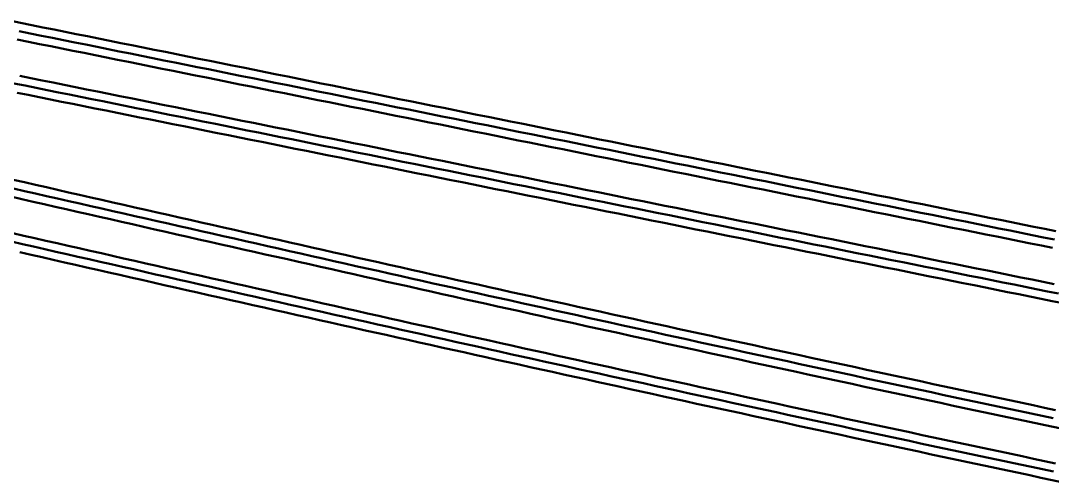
# Model space of a CAD drawing. Header units: millimetres. Extents: x 2688706 to 2690835, y 1254387 to 1255241.
# Drawn here: x 2689451.3 to 2689542.2, y 1254856.3 to 1254897 of the extents above; entities that cross this region are included whole.
import ezdxf

# ---------------------------------------------------------------- set-up
doc = ezdxf.new("R2010")
doc.units = ezdxf.units.MM
doc.layers.add('BS-TR-B-Gleisstrang-LinieGeometrie', color=7, linetype='Continuous')
doc.layers.add('BS-TR-N-Gleisstrang-LinieGeometrie', color=7, linetype='Continuous')

msp = doc.modelspace()

# ---------------------------------------------------------------- linework, layer by layer
at = {"layer": 'BS-TR-B-Gleisstrang-LinieGeometrie', "lineweight": 50}
for points in [[(2689451.189, 1254896.108, 454.8), (2689452.17, 1254895.91, 454.8), (2689453.151, 1254895.713, 454.8), (2689454.131, 1254895.515, 454.8), (2689455.112, 1254895.318, 454.8), (2689456.093, 1254895.121, 454.8), (2689457.074, 1254894.923, 454.8), (2689458.055, 1254894.726, 454.8), (2689459.035, 1254894.528, 454.8), (2689460.016, 1254894.331, 454.8), (2689460.997, 1254894.133, 454.8), (2689461.978, 1254893.936, 454.8), (2689462.959, 1254893.738, 454.8), (2689463.94, 1254893.541, 454.8), (2689464.92, 1254893.343, 454.8), (2689465.901, 1254893.146, 454.8), (2689466.882, 1254892.948, 454.8), (2689467.863, 1254892.751, 454.8), (2689468.844, 1254892.553, 454.8), (2689469.824, 1254892.356, 454.8), (2689470.805, 1254892.158, 454.8), (2689471.786, 1254891.961, 454.8), (2689472.767, 1254891.763, 454.8), (2689473.748, 1254891.566, 454.8), (2689474.728, 1254891.368, 454.8), (2689475.709, 1254891.171, 454.8), (2689476.69, 1254890.973, 454.8), (2689477.671, 1254890.776, 454.8), (2689478.652, 1254890.578, 454.8), (2689479.632, 1254890.381, 454.8), (2689480.613, 1254890.183, 454.8), (2689481.594, 1254889.986, 454.8), (2689482.575, 1254889.788, 454.8), (2689483.556, 1254889.591, 454.8), (2689484.536, 1254889.393, 454.8), (2689485.517, 1254889.196, 454.8), (2689486.498, 1254888.999, 454.8), (2689487.479, 1254888.801, 454.8), (2689488.46, 1254888.604, 454.8), (2689489.44, 1254888.406, 454.8), (2689490.421, 1254888.209, 454.8), (2689491.402, 1254888.011, 454.8), (2689492.383, 1254887.814, 454.8), (2689493.364, 1254887.616, 454.8), (2689494.344, 1254887.419, 454.8), (2689495.325, 1254887.221, 454.8), (2689496.306, 1254887.024, 454.8), (2689497.287, 1254886.826, 454.8), (2689498.268, 1254886.629, 454.8), (2689499.248, 1254886.431, 454.8), (2689500.229, 1254886.234, 454.8), (2689501.21, 1254886.036, 454.8), (2689502.191, 1254885.839, 454.8), (2689503.172, 1254885.641, 454.8), (2689504.152, 1254885.444, 454.8), (2689505.133, 1254885.246, 454.8), (2689506.114, 1254885.049, 454.8), (2689507.095, 1254884.851, 454.8), (2689508.076, 1254884.654, 454.8), (2689509.057, 1254884.456, 454.8), (2689510.037, 1254884.259, 454.8), (2689511.018, 1254884.061, 454.8), (2689511.999, 1254883.864, 454.8), (2689512.98, 1254883.666, 454.8), (2689513.961, 1254883.469, 454.8), (2689514.941, 1254883.272, 454.8), (2689515.922, 1254883.074, 454.8), (2689516.903, 1254882.877, 454.8), (2689517.884, 1254882.679, 454.8), (2689518.865, 1254882.482, 454.8), (2689519.845, 1254882.284, 454.8), (2689520.826, 1254882.087, 454.8), (2689521.807, 1254881.889, 454.8), (2689522.788, 1254881.692, 454.8), (2689523.769, 1254881.494, 454.8), (2689524.749, 1254881.297, 454.8), (2689525.73, 1254881.099, 454.8), (2689526.711, 1254880.902, 454.8), (2689527.692, 1254880.704, 454.8), (2689528.673, 1254880.507, 454.8), (2689529.653, 1254880.309, 454.8), (2689530.634, 1254880.112, 454.8), (2689531.615, 1254879.914, 454.8), (2689532.596, 1254879.717, 454.8), (2689533.577, 1254879.519, 454.8), (2689534.557, 1254879.322, 454.8), (2689535.538, 1254879.124, 454.8), (2689536.519, 1254878.927, 454.8), (2689537.5, 1254878.729, 454.8), (2689538.481, 1254878.532, 454.8), (2689539.461, 1254878.334, 454.8), (2689540.442, 1254878.137, 454.8), (2689541.423, 1254877.939, 454.8), (2689542.404, 1254877.742, 454.8)], [(2689450.734, 1254891.507, 454.8), (2689451.713, 1254891.31, 454.8), (2689452.692, 1254891.113, 454.8), (2689453.671, 1254890.916, 454.8), (2689454.649, 1254890.719, 454.8), (2689455.628, 1254890.522, 454.8), (2689456.607, 1254890.325, 454.8), (2689457.586, 1254890.128, 454.8), (2689458.565, 1254889.93, 454.8), (2689459.544, 1254889.733, 454.8), (2689460.523, 1254889.536, 454.8), (2689461.502, 1254889.339, 454.8), (2689462.481, 1254889.142, 454.8), (2689463.459, 1254888.945, 454.8), (2689464.438, 1254888.748, 454.8), (2689465.417, 1254888.551, 454.8), (2689466.396, 1254888.354, 454.8), (2689467.375, 1254888.157, 454.8), (2689468.354, 1254887.959, 454.8), (2689469.333, 1254887.762, 454.8), (2689470.312, 1254887.565, 454.8), (2689471.291, 1254887.368, 454.8), (2689472.269, 1254887.171, 454.8), (2689473.248, 1254886.974, 454.8), (2689474.227, 1254886.777, 454.8), (2689475.206, 1254886.58, 454.8), (2689476.185, 1254886.383, 454.8), (2689477.164, 1254886.186, 454.8), (2689478.143, 1254885.989, 454.8), (2689479.122, 1254885.791, 454.8), (2689480.101, 1254885.594, 454.8), (2689481.079, 1254885.397, 454.8), (2689482.058, 1254885.2, 454.8), (2689483.037, 1254885.003, 454.8), (2689484.016, 1254884.806, 454.8), (2689484.995, 1254884.609, 454.8), (2689485.974, 1254884.412, 454.8), (2689486.953, 1254884.215, 454.8), (2689487.932, 1254884.018, 454.8), (2689488.91, 1254883.82, 454.8), (2689489.889, 1254883.623, 454.8), (2689490.868, 1254883.426, 454.8), (2689491.847, 1254883.229, 454.8), (2689492.826, 1254883.032, 454.8), (2689493.805, 1254882.835, 454.8), (2689494.784, 1254882.638, 454.8), (2689495.763, 1254882.441, 454.8), (2689496.742, 1254882.244, 454.8), (2689497.72, 1254882.047, 454.8), (2689498.699, 1254881.849, 454.8), (2689499.678, 1254881.652, 454.8), (2689500.657, 1254881.455, 454.8), (2689501.636, 1254881.258, 454.8), (2689502.615, 1254881.061, 454.8), (2689503.594, 1254880.864, 454.8), (2689504.573, 1254880.667, 454.8), (2689505.552, 1254880.47, 454.8), (2689506.53, 1254880.273, 454.8), (2689507.509, 1254880.076, 454.8), (2689508.488, 1254879.879, 454.8), (2689509.467, 1254879.681, 454.8), (2689510.446, 1254879.484, 454.8), (2689511.425, 1254879.287, 454.8), (2689512.404, 1254879.09, 454.8), (2689513.383, 1254878.893, 454.8), (2689514.362, 1254878.696, 454.8), (2689515.34, 1254878.499, 454.8), (2689516.319, 1254878.302, 454.8), (2689517.298, 1254878.105, 454.8), (2689518.277, 1254877.908, 454.8), (2689519.256, 1254877.71, 454.8), (2689520.235, 1254877.513, 454.8), (2689521.214, 1254877.316, 454.8), (2689522.193, 1254877.119, 454.8), (2689523.171, 1254876.922, 454.8), (2689524.15, 1254876.725, 454.8), (2689525.129, 1254876.528, 454.8), (2689526.108, 1254876.331, 454.8), (2689527.087, 1254876.134, 454.8), (2689528.066, 1254875.937, 454.8), (2689529.045, 1254875.739, 454.8), (2689530.024, 1254875.542, 454.8), (2689531.003, 1254875.345, 454.8), (2689531.981, 1254875.148, 454.8), (2689532.96, 1254874.951, 454.8), (2689533.939, 1254874.754, 454.8), (2689534.918, 1254874.557, 454.8), (2689535.897, 1254874.36, 454.8), (2689536.876, 1254874.163, 454.8), (2689537.855, 1254873.966, 454.8), (2689538.834, 1254873.769, 454.8), (2689539.813, 1254873.571, 454.8), (2689540.791, 1254873.374, 454.8), (2689541.77, 1254873.177, 454.8), (2689542.749, 1254872.98, 454.8)], [(2689450.693, 1254882.244, 454.8), (2689451.666, 1254882.022, 454.8), (2689452.639, 1254881.8, 454.8), (2689453.612, 1254881.578, 454.8), (2689454.585, 1254881.356, 454.8), (2689455.558, 1254881.134, 454.8), (2689456.531, 1254880.913, 454.8), (2689457.504, 1254880.692, 454.8), (2689458.477, 1254880.47, 454.8), (2689459.45, 1254880.249, 454.8), (2689460.423, 1254880.028, 454.8), (2689461.396, 1254879.807, 454.8), (2689462.369, 1254879.586, 454.8), (2689463.342, 1254879.365, 454.8), (2689464.316, 1254879.145, 454.8), (2689465.289, 1254878.924, 454.8), (2689466.262, 1254878.704, 454.8), (2689467.235, 1254878.483, 454.8), (2689468.209, 1254878.263, 454.8), (2689469.182, 1254878.043, 454.8), (2689470.155, 1254877.823, 454.8), (2689471.129, 1254877.603, 454.8), (2689472.102, 1254877.383, 454.8), (2689473.076, 1254877.164, 454.8), (2689474.049, 1254876.944, 454.8), (2689475.022, 1254876.725, 454.8), (2689475.996, 1254876.505, 454.8), (2689476.97, 1254876.286, 454.8), (2689477.943, 1254876.067, 454.8), (2689478.917, 1254875.848, 454.8), (2689479.89, 1254875.629, 454.8), (2689480.864, 1254875.41, 454.8), (2689481.838, 1254875.191, 454.8), (2689482.811, 1254874.973, 454.8), (2689483.785, 1254874.754, 454.8), (2689484.759, 1254874.536, 454.8), (2689484.759, 1254874.536, 454.8), (2689485.732, 1254874.318, 454.8), (2689486.706, 1254874.1, 454.8), (2689487.68, 1254873.882, 454.8), (2689488.654, 1254873.664, 454.8), (2689489.628, 1254873.447, 454.8), (2689490.603, 1254873.229, 454.8), (2689491.577, 1254873.012, 454.8), (2689492.551, 1254872.795, 454.8), (2689493.525, 1254872.579, 454.8), (2689494.499, 1254872.362, 454.8), (2689495.474, 1254872.146, 454.8), (2689496.448, 1254871.93, 454.8), (2689497.423, 1254871.714, 454.8), (2689498.397, 1254871.498, 454.8), (2689499.372, 1254871.282, 454.8), (2689500.346, 1254871.067, 454.8), (2689501.321, 1254870.852, 454.8), (2689502.295, 1254870.637, 454.8), (2689503.27, 1254870.422, 454.8), (2689504.245, 1254870.208, 454.8), (2689505.219, 1254869.993, 454.8), (2689506.194, 1254869.779, 454.8), (2689507.169, 1254869.565, 454.8), (2689508.144, 1254869.351, 454.8), (2689509.119, 1254869.138, 454.8), (2689510.094, 1254868.924, 454.8), (2689511.069, 1254868.711, 454.8), (2689512.044, 1254868.498, 454.8), (2689513.019, 1254868.285, 454.8), (2689513.994, 1254868.073, 454.8), (2689514.969, 1254867.86, 454.8), (2689515.945, 1254867.648, 454.8), (2689516.92, 1254867.436, 454.8), (2689517.895, 1254867.224, 454.8), (2689518.87, 1254867.013, 454.8), (2689519.846, 1254866.801, 454.8), (2689520.821, 1254866.59, 454.8), (2689521.797, 1254866.379, 454.8), (2689522.772, 1254866.168, 454.8), (2689523.748, 1254865.957, 454.8), (2689524.723, 1254865.747, 454.8), (2689525.699, 1254865.536, 454.8), (2689526.675, 1254865.326, 454.8), (2689527.651, 1254865.116, 454.8), (2689528.626, 1254864.907, 454.8), (2689529.602, 1254864.697, 454.8), (2689530.578, 1254864.488, 454.8), (2689531.554, 1254864.279, 454.8), (2689532.53, 1254864.07, 454.8), (2689533.506, 1254863.861, 454.8), (2689534.482, 1254863.653, 454.8), (2689535.458, 1254863.444, 454.8), (2689536.434, 1254863.236, 454.8), (2689537.41, 1254863.028, 454.8), (2689538.386, 1254862.82, 454.8), (2689539.363, 1254862.613, 454.8), (2689540.339, 1254862.406, 454.8), (2689541.315, 1254862.198, 454.8), (2689542.291, 1254861.991, 454.8)], [(2689450.514, 1254877.566, 454.8), (2689451.491, 1254877.343, 454.8), (2689452.468, 1254877.12, 454.8), (2689453.446, 1254876.898, 454.8), (2689454.423, 1254876.675, 454.8), (2689455.4, 1254876.453, 454.8), (2689456.378, 1254876.23, 454.8), (2689457.355, 1254876.008, 454.8), (2689458.332, 1254875.786, 454.8), (2689459.31, 1254875.564, 454.8), (2689460.287, 1254875.342, 454.8), (2689461.264, 1254875.12, 454.8), (2689462.242, 1254874.898, 454.8), (2689463.219, 1254874.676, 454.8), (2689464.197, 1254874.455, 454.8), (2689465.174, 1254874.234, 454.8), (2689466.152, 1254874.012, 454.8), (2689467.13, 1254873.791, 454.8), (2689468.107, 1254873.57, 454.8), (2689469.085, 1254873.349, 454.8), (2689470.062, 1254873.128, 454.8), (2689471.04, 1254872.907, 454.8), (2689472.018, 1254872.687, 454.8), (2689472.996, 1254872.466, 454.8), (2689473.973, 1254872.246, 454.8), (2689474.951, 1254872.025, 454.8), (2689475.929, 1254871.805, 454.8), (2689476.907, 1254871.585, 454.8), (2689477.885, 1254871.365, 454.8), (2689478.862, 1254871.145, 454.8), (2689479.84, 1254870.925, 454.8), (2689480.818, 1254870.706, 454.8), (2689481.796, 1254870.486, 454.8), (2689482.774, 1254870.267, 454.8), (2689483.752, 1254870.047, 454.8), (2689483.752, 1254870.047, 454.8), (2689484.727, 1254869.829, 454.8), (2689485.702, 1254869.611, 454.8), (2689486.677, 1254869.393, 454.8), (2689487.652, 1254869.175, 454.8), (2689488.627, 1254868.957, 454.8), (2689489.602, 1254868.739, 454.8), (2689490.577, 1254868.522, 454.8), (2689491.552, 1254868.305, 454.8), (2689492.527, 1254868.088, 454.8), (2689493.502, 1254867.871, 454.8), (2689494.478, 1254867.655, 454.8), (2689495.453, 1254867.439, 454.8), (2689496.428, 1254867.222, 454.8), (2689497.404, 1254867.006, 454.8), (2689498.379, 1254866.791, 454.8), (2689499.355, 1254866.575, 454.8), (2689500.33, 1254866.36, 454.8), (2689501.306, 1254866.145, 454.8), (2689502.281, 1254865.93, 454.8), (2689503.257, 1254865.715, 454.8), (2689504.233, 1254865.5, 454.8), (2689505.208, 1254865.286, 454.8), (2689506.184, 1254865.072, 454.8), (2689507.16, 1254864.858, 454.8), (2689508.136, 1254864.644, 454.8), (2689509.112, 1254864.43, 454.8), (2689510.088, 1254864.217, 454.8), (2689511.064, 1254864.004, 454.8), (2689512.04, 1254863.791, 454.8), (2689513.016, 1254863.578, 454.8), (2689513.992, 1254863.365, 454.8), (2689514.968, 1254863.153, 454.8), (2689515.944, 1254862.941, 454.8), (2689516.92, 1254862.729, 454.8), (2689517.897, 1254862.517, 454.8), (2689518.873, 1254862.305, 454.8), (2689519.849, 1254862.094, 454.8), (2689520.826, 1254861.882, 454.8), (2689521.802, 1254861.671, 454.8), (2689522.779, 1254861.46, 454.8), (2689523.755, 1254861.25, 454.8), (2689524.732, 1254861.039, 454.8), (2689525.709, 1254860.829, 454.8), (2689526.685, 1254860.619, 454.8), (2689527.662, 1254860.409, 454.8), (2689528.639, 1254860.199, 454.8), (2689529.615, 1254859.99, 454.8), (2689530.592, 1254859.78, 454.8), (2689531.569, 1254859.571, 454.8), (2689532.546, 1254859.362, 454.8), (2689533.523, 1254859.154, 454.8), (2689534.5, 1254858.945, 454.8), (2689535.477, 1254858.737, 454.8), (2689536.454, 1254858.529, 454.8), (2689537.431, 1254858.321, 454.8), (2689538.408, 1254858.113, 454.8), (2689539.386, 1254857.905, 454.8), (2689540.363, 1254857.698, 454.8), (2689541.34, 1254857.491, 454.8), (2689542.317, 1254857.284, 454.8)]]:
    msp.add_polyline3d(points, dxfattribs=at)
at = {"layer": 'BS-TR-N-Gleisstrang-LinieGeometrie', "color": 1, "lineweight": 50, "true_color": 0xff0000}
for points in [[(2689450.348, 1254897.042, 454.8), (2689451.329, 1254896.845, 454.8), (2689452.309, 1254896.647, 454.8), (2689453.29, 1254896.45, 454.8), (2689454.271, 1254896.252, 454.8), (2689455.252, 1254896.055, 454.8), (2689456.232, 1254895.858, 454.8), (2689457.213, 1254895.66, 454.8), (2689458.194, 1254895.463, 454.8), (2689459.174, 1254895.265, 454.8), (2689460.155, 1254895.068, 454.8), (2689461.136, 1254894.87, 454.8), (2689462.116, 1254894.673, 454.8), (2689463.097, 1254894.475, 454.8), (2689464.078, 1254894.278, 454.8), (2689465.058, 1254894.08, 454.8), (2689466.039, 1254893.883, 454.8), (2689467.02, 1254893.685, 454.8), (2689468, 1254893.488, 454.8), (2689468.981, 1254893.291, 454.8), (2689469.962, 1254893.093, 454.8), (2689470.942, 1254892.896, 454.8), (2689471.923, 1254892.698, 454.8), (2689472.904, 1254892.501, 454.8), (2689473.885, 1254892.303, 454.8), (2689474.865, 1254892.106, 454.8), (2689475.846, 1254891.908, 454.8), (2689476.827, 1254891.711, 454.8), (2689477.807, 1254891.513, 454.8), (2689478.788, 1254891.316, 454.8), (2689479.769, 1254891.119, 454.8), (2689480.749, 1254890.921, 454.8), (2689481.73, 1254890.724, 454.8), (2689482.711, 1254890.526, 454.8), (2689483.691, 1254890.329, 454.8), (2689484.672, 1254890.131, 454.8), (2689485.653, 1254889.934, 454.8), (2689486.633, 1254889.736, 454.8), (2689487.614, 1254889.539, 454.8), (2689488.595, 1254889.341, 454.8), (2689489.575, 1254889.144, 454.8), (2689490.556, 1254888.946, 454.8), (2689491.537, 1254888.749, 454.8), (2689492.518, 1254888.552, 454.8), (2689493.498, 1254888.354, 454.8), (2689494.479, 1254888.157, 454.8), (2689495.46, 1254887.959, 454.8), (2689496.44, 1254887.762, 454.8), (2689497.421, 1254887.564, 454.8), (2689498.402, 1254887.367, 454.8), (2689499.382, 1254887.169, 454.8), (2689500.363, 1254886.972, 454.8), (2689501.344, 1254886.774, 454.8), (2689502.324, 1254886.577, 454.8), (2689503.305, 1254886.38, 454.8), (2689504.286, 1254886.182, 454.8), (2689505.266, 1254885.985, 454.8), (2689506.247, 1254885.787, 454.8), (2689507.228, 1254885.59, 454.8), (2689508.208, 1254885.392, 454.8), (2689509.189, 1254885.195, 454.8), (2689510.17, 1254884.997, 454.8), (2689511.151, 1254884.8, 454.8), (2689512.131, 1254884.602, 454.8), (2689513.112, 1254884.405, 454.8), (2689514.093, 1254884.207, 454.8), (2689515.073, 1254884.01, 454.8), (2689516.054, 1254883.813, 454.8), (2689517.035, 1254883.615, 454.8), (2689518.015, 1254883.418, 454.8), (2689518.996, 1254883.22, 454.8), (2689519.977, 1254883.023, 454.8), (2689520.957, 1254882.825, 454.8), (2689521.938, 1254882.628, 454.8), (2689522.919, 1254882.43, 454.8), (2689523.899, 1254882.233, 454.8), (2689524.88, 1254882.035, 454.8), (2689525.861, 1254881.838, 454.8), (2689526.841, 1254881.641, 454.8), (2689527.822, 1254881.443, 454.8), (2689528.803, 1254881.246, 454.8), (2689529.783, 1254881.048, 454.8), (2689530.764, 1254880.851, 454.8), (2689531.745, 1254880.653, 454.8), (2689532.726, 1254880.456, 454.8), (2689533.706, 1254880.258, 454.8), (2689534.687, 1254880.061, 454.8), (2689535.668, 1254879.863, 454.8), (2689536.648, 1254879.666, 454.8), (2689537.629, 1254879.468, 454.8), (2689538.61, 1254879.271, 454.8), (2689539.59, 1254879.074, 454.8), (2689540.571, 1254878.876, 454.8), (2689541.552, 1254878.679, 454.8), (2689542.532, 1254878.481, 454.8)], [(2689451.033, 1254895.374, 454.8), (2689452.013, 1254895.177, 454.8), (2689452.994, 1254894.979, 454.8), (2689453.975, 1254894.782, 454.8), (2689454.955, 1254894.585, 454.8), (2689455.936, 1254894.387, 454.8), (2689456.917, 1254894.19, 454.8), (2689457.897, 1254893.992, 454.8), (2689458.878, 1254893.795, 454.8), (2689459.859, 1254893.597, 454.8), (2689460.84, 1254893.4, 454.8), (2689461.82, 1254893.202, 454.8), (2689462.801, 1254893.005, 454.8), (2689463.782, 1254892.807, 454.8), (2689464.762, 1254892.61, 454.8), (2689465.743, 1254892.412, 454.8), (2689466.724, 1254892.215, 454.8), (2689467.704, 1254892.018, 454.8), (2689468.685, 1254891.82, 454.8), (2689469.666, 1254891.623, 454.8), (2689470.646, 1254891.425, 454.8), (2689471.627, 1254891.228, 454.8), (2689472.608, 1254891.03, 454.8), (2689473.588, 1254890.833, 454.8), (2689474.569, 1254890.635, 454.8), (2689475.55, 1254890.438, 454.8), (2689476.53, 1254890.24, 454.8), (2689477.511, 1254890.043, 454.8), (2689478.492, 1254889.846, 454.8), (2689479.473, 1254889.648, 454.8), (2689480.453, 1254889.451, 454.8), (2689481.434, 1254889.253, 454.8), (2689482.415, 1254889.056, 454.8), (2689483.395, 1254888.858, 454.8), (2689484.376, 1254888.661, 454.8), (2689485.357, 1254888.463, 454.8), (2689486.337, 1254888.266, 454.8), (2689487.318, 1254888.068, 454.8), (2689488.299, 1254887.871, 454.8), (2689489.279, 1254887.673, 454.8), (2689490.26, 1254887.476, 454.8), (2689491.241, 1254887.279, 454.8), (2689492.221, 1254887.081, 454.8), (2689493.202, 1254886.884, 454.8), (2689494.183, 1254886.686, 454.8), (2689495.163, 1254886.489, 454.8), (2689496.144, 1254886.291, 454.8), (2689497.125, 1254886.094, 454.8), (2689498.106, 1254885.896, 454.8), (2689499.086, 1254885.699, 454.8), (2689500.067, 1254885.501, 454.8), (2689501.048, 1254885.304, 454.8), (2689502.028, 1254885.106, 454.8), (2689503.009, 1254884.909, 454.8), (2689503.99, 1254884.712, 454.8), (2689504.97, 1254884.514, 454.8), (2689505.951, 1254884.317, 454.8), (2689506.932, 1254884.119, 454.8), (2689507.912, 1254883.922, 454.8), (2689508.893, 1254883.724, 454.8), (2689509.874, 1254883.527, 454.8), (2689510.854, 1254883.329, 454.8), (2689511.835, 1254883.132, 454.8), (2689512.816, 1254882.934, 454.8), (2689513.796, 1254882.737, 454.8), (2689514.777, 1254882.54, 454.8), (2689515.758, 1254882.342, 454.8), (2689516.738, 1254882.145, 454.8), (2689517.719, 1254881.947, 454.8), (2689518.7, 1254881.75, 454.8), (2689519.681, 1254881.552, 454.8), (2689520.661, 1254881.355, 454.8), (2689521.642, 1254881.157, 454.8), (2689522.623, 1254880.96, 454.8), (2689523.603, 1254880.762, 454.8), (2689524.584, 1254880.565, 454.8), (2689525.565, 1254880.367, 454.8), (2689526.545, 1254880.17, 454.8), (2689527.526, 1254879.973, 454.8), (2689528.507, 1254879.775, 454.8), (2689529.487, 1254879.578, 454.8), (2689530.468, 1254879.38, 454.8), (2689531.449, 1254879.183, 454.8), (2689532.429, 1254878.985, 454.8), (2689533.41, 1254878.788, 454.8), (2689534.391, 1254878.59, 454.8), (2689535.371, 1254878.393, 454.8), (2689536.352, 1254878.195, 454.8), (2689537.333, 1254877.998, 454.8), (2689538.314, 1254877.801, 454.8), (2689539.294, 1254877.603, 454.8), (2689540.275, 1254877.406, 454.8), (2689541.256, 1254877.208, 454.8), (2689542.236, 1254877.011, 454.8)], [(2689451.249, 1254892.169, 454.8), (2689452.229, 1254891.971, 454.8), (2689453.209, 1254891.774, 454.8), (2689454.189, 1254891.577, 454.8), (2689455.169, 1254891.379, 454.8), (2689456.148, 1254891.182, 454.8), (2689457.128, 1254890.985, 454.8), (2689458.108, 1254890.788, 454.8), (2689459.088, 1254890.59, 454.8), (2689460.068, 1254890.393, 454.8), (2689461.048, 1254890.196, 454.8), (2689462.028, 1254889.998, 454.8), (2689463.008, 1254889.801, 454.8), (2689463.988, 1254889.604, 454.8), (2689464.968, 1254889.406, 454.8), (2689465.948, 1254889.209, 454.8), (2689466.928, 1254889.012, 454.8), (2689467.908, 1254888.814, 454.8), (2689468.888, 1254888.617, 454.8), (2689469.868, 1254888.42, 454.8), (2689470.848, 1254888.222, 454.8), (2689471.828, 1254888.025, 454.8), (2689472.808, 1254887.828, 454.8), (2689473.788, 1254887.631, 454.8), (2689474.768, 1254887.433, 454.8), (2689475.747, 1254887.236, 454.8), (2689476.727, 1254887.039, 454.8), (2689477.707, 1254886.841, 454.8), (2689478.687, 1254886.644, 454.8), (2689479.667, 1254886.447, 454.8), (2689480.647, 1254886.249, 454.8), (2689481.627, 1254886.052, 454.8), (2689482.607, 1254885.855, 454.8), (2689483.587, 1254885.657, 454.8), (2689484.567, 1254885.46, 454.8), (2689485.547, 1254885.263, 454.8), (2689486.527, 1254885.065, 454.8), (2689487.507, 1254884.868, 454.8), (2689488.487, 1254884.671, 454.8), (2689489.467, 1254884.474, 454.8), (2689490.447, 1254884.276, 454.8), (2689491.427, 1254884.079, 454.8), (2689492.407, 1254883.882, 454.8), (2689493.387, 1254883.684, 454.8), (2689494.367, 1254883.487, 454.8), (2689495.346, 1254883.29, 454.8), (2689496.326, 1254883.092, 454.8), (2689497.306, 1254882.895, 454.8), (2689498.286, 1254882.698, 454.8), (2689499.266, 1254882.5, 454.8), (2689500.246, 1254882.303, 454.8), (2689501.226, 1254882.106, 454.8), (2689502.206, 1254881.908, 454.8), (2689503.186, 1254881.711, 454.8), (2689504.166, 1254881.514, 454.8), (2689505.146, 1254881.317, 454.8), (2689506.126, 1254881.119, 454.8), (2689507.106, 1254880.922, 454.8), (2689508.086, 1254880.725, 454.8), (2689509.066, 1254880.527, 454.8), (2689510.046, 1254880.33, 454.8), (2689511.026, 1254880.133, 454.8), (2689512.006, 1254879.935, 454.8), (2689512.986, 1254879.738, 454.8), (2689513.966, 1254879.541, 454.8), (2689514.945, 1254879.343, 454.8), (2689515.925, 1254879.146, 454.8), (2689516.905, 1254878.949, 454.8), (2689517.885, 1254878.751, 454.8), (2689518.865, 1254878.554, 454.8), (2689519.845, 1254878.357, 454.8), (2689520.825, 1254878.16, 454.8), (2689521.805, 1254877.962, 454.8), (2689522.785, 1254877.765, 454.8), (2689523.765, 1254877.568, 454.8), (2689524.745, 1254877.37, 454.8), (2689525.725, 1254877.173, 454.8), (2689526.705, 1254876.976, 454.8), (2689527.685, 1254876.778, 454.8), (2689528.665, 1254876.581, 454.8), (2689529.645, 1254876.384, 454.8), (2689530.625, 1254876.186, 454.8), (2689531.605, 1254875.989, 454.8), (2689532.585, 1254875.792, 454.8), (2689533.565, 1254875.595, 454.8), (2689534.544, 1254875.397, 454.8), (2689535.524, 1254875.2, 454.8), (2689536.504, 1254875.003, 454.8), (2689537.484, 1254874.805, 454.8), (2689538.464, 1254874.608, 454.8), (2689539.444, 1254874.411, 454.8), (2689540.424, 1254874.213, 454.8), (2689541.404, 1254874.016, 454.8), (2689542.384, 1254873.819, 454.8)], [(2689451.008, 1254890.687, 454.8), (2689451.989, 1254890.49, 454.8), (2689452.969, 1254890.292, 454.8), (2689453.95, 1254890.095, 454.8), (2689454.93, 1254889.898, 454.8), (2689455.911, 1254889.7, 454.8), (2689456.892, 1254889.503, 454.8), (2689457.872, 1254889.305, 454.8), (2689458.853, 1254889.108, 454.8), (2689459.833, 1254888.91, 454.8), (2689460.814, 1254888.713, 454.8), (2689461.794, 1254888.516, 454.8), (2689462.775, 1254888.318, 454.8), (2689463.755, 1254888.121, 454.8), (2689464.736, 1254887.923, 454.8), (2689465.716, 1254887.726, 454.8), (2689466.697, 1254887.528, 454.8), (2689467.677, 1254887.331, 454.8), (2689468.658, 1254887.134, 454.8), (2689469.638, 1254886.936, 454.8), (2689470.619, 1254886.739, 454.8), (2689471.599, 1254886.541, 454.8), (2689472.58, 1254886.344, 454.8), (2689473.56, 1254886.146, 454.8), (2689474.541, 1254885.949, 454.8), (2689475.521, 1254885.752, 454.8), (2689476.502, 1254885.554, 454.8), (2689477.482, 1254885.357, 454.8), (2689478.463, 1254885.159, 454.8), (2689479.443, 1254884.962, 454.8), (2689480.424, 1254884.764, 454.8), (2689481.404, 1254884.567, 454.8), (2689482.385, 1254884.37, 454.8), (2689483.365, 1254884.172, 454.8), (2689484.346, 1254883.975, 454.8), (2689485.326, 1254883.777, 454.8), (2689486.307, 1254883.58, 454.8), (2689487.287, 1254883.383, 454.8), (2689488.268, 1254883.185, 454.8), (2689489.248, 1254882.988, 454.8), (2689490.229, 1254882.79, 454.8), (2689491.209, 1254882.593, 454.8), (2689492.19, 1254882.395, 454.8), (2689493.17, 1254882.198, 454.8), (2689494.151, 1254882.001, 454.8), (2689495.131, 1254881.803, 454.8), (2689496.112, 1254881.606, 454.8), (2689497.092, 1254881.408, 454.8), (2689498.073, 1254881.211, 454.8), (2689499.054, 1254881.013, 454.8), (2689500.034, 1254880.816, 454.8), (2689501.015, 1254880.619, 454.8), (2689501.995, 1254880.421, 454.8), (2689502.976, 1254880.224, 454.8), (2689503.956, 1254880.026, 454.8), (2689504.937, 1254879.829, 454.8), (2689505.917, 1254879.631, 454.8), (2689506.898, 1254879.434, 454.8), (2689507.878, 1254879.237, 454.8), (2689508.859, 1254879.039, 454.8), (2689509.839, 1254878.842, 454.8), (2689510.82, 1254878.644, 454.8), (2689511.8, 1254878.447, 454.8), (2689512.781, 1254878.249, 454.8), (2689513.761, 1254878.052, 454.8), (2689514.742, 1254877.855, 454.8), (2689515.722, 1254877.657, 454.8), (2689516.703, 1254877.46, 454.8), (2689517.683, 1254877.262, 454.8), (2689518.664, 1254877.065, 454.8), (2689519.644, 1254876.867, 454.8), (2689520.625, 1254876.67, 454.8), (2689521.605, 1254876.473, 454.8), (2689522.586, 1254876.275, 454.8), (2689523.566, 1254876.078, 454.8), (2689524.547, 1254875.88, 454.8), (2689525.527, 1254875.683, 454.8), (2689526.508, 1254875.486, 454.8), (2689527.488, 1254875.288, 454.8), (2689528.469, 1254875.091, 454.8), (2689529.449, 1254874.893, 454.8), (2689530.43, 1254874.696, 454.8), (2689531.41, 1254874.498, 454.8), (2689532.391, 1254874.301, 454.8), (2689533.371, 1254874.104, 454.8), (2689534.352, 1254873.906, 454.8), (2689535.332, 1254873.709, 454.8), (2689536.313, 1254873.511, 454.8), (2689537.293, 1254873.314, 454.8), (2689538.274, 1254873.116, 454.8), (2689539.255, 1254872.919, 454.8), (2689540.235, 1254872.722, 454.8), (2689541.216, 1254872.524, 454.8), (2689542.196, 1254872.327, 454.8), (2689543.177, 1254872.129, 454.8)], [(2689450.68, 1254883.016, 454.795), (2689451.654, 1254882.793, 454.795), (2689452.628, 1254882.571, 454.795), (2689453.602, 1254882.349, 454.795), (2689454.576, 1254882.127, 454.795), (2689455.549, 1254881.905, 454.795), (2689456.523, 1254881.684, 454.795), (2689457.497, 1254881.462, 454.795), (2689458.471, 1254881.241, 454.795), (2689459.445, 1254881.019, 454.795), (2689460.419, 1254880.798, 454.795), (2689461.393, 1254880.577, 454.795), (2689462.367, 1254880.356, 454.795), (2689463.341, 1254880.135, 454.795), (2689464.315, 1254879.914, 454.795), (2689465.289, 1254879.693, 454.795), (2689466.264, 1254879.472, 454.795), (2689467.238, 1254879.252, 454.795), (2689468.212, 1254879.031, 454.795), (2689469.186, 1254878.811, 454.795), (2689470.16, 1254878.591, 454.795), (2689471.135, 1254878.371, 454.795), (2689472.109, 1254878.151, 454.795), (2689473.083, 1254877.931, 454.795), (2689474.058, 1254877.711, 454.795), (2689475.032, 1254877.491, 454.795), (2689476.006, 1254877.272, 454.795), (2689476.981, 1254877.052, 454.795), (2689477.955, 1254876.833, 454.795), (2689478.93, 1254876.614, 454.795), (2689479.904, 1254876.394, 454.795), (2689480.879, 1254876.175, 454.795), (2689481.853, 1254875.956, 454.794), (2689482.828, 1254875.738, 454.794), (2689483.802, 1254875.519, 454.793), (2689484.777, 1254875.3, 454.793), (2689484.777, 1254875.3, 454.793), (2689485.754, 1254875.081, 454.792), (2689486.731, 1254874.862, 454.791), (2689487.708, 1254874.644, 454.791), (2689488.685, 1254874.426, 454.791), (2689489.662, 1254874.207, 454.79), (2689490.639, 1254873.989, 454.79), (2689491.617, 1254873.772, 454.79), (2689492.594, 1254873.554, 454.79), (2689493.571, 1254873.336, 454.79), (2689494.549, 1254873.119, 454.79), (2689495.526, 1254872.902, 454.79), (2689496.504, 1254872.685, 454.79), (2689497.481, 1254872.469, 454.79), (2689498.459, 1254872.252, 454.79), (2689499.436, 1254872.036, 454.79), (2689500.414, 1254871.82, 454.79), (2689501.392, 1254871.604, 454.79), (2689502.369, 1254871.389, 454.79), (2689503.347, 1254871.173, 454.79), (2689504.325, 1254870.958, 454.79), (2689505.303, 1254870.743, 454.79), (2689506.281, 1254870.528, 454.79), (2689507.259, 1254870.313, 454.79), (2689508.237, 1254870.099, 454.79), (2689509.215, 1254869.884, 454.79), (2689510.193, 1254869.67, 454.79), (2689511.171, 1254869.456, 454.79), (2689512.149, 1254869.243, 454.79), (2689513.127, 1254869.029, 454.79), (2689514.105, 1254868.816, 454.79), (2689515.084, 1254868.603, 454.79), (2689516.062, 1254868.39, 454.79), (2689517.04, 1254868.177, 454.79), (2689518.019, 1254867.965, 454.79), (2689518.997, 1254867.752, 454.79), (2689519.976, 1254867.54, 454.79), (2689520.954, 1254867.328, 454.79), (2689521.933, 1254867.117, 454.79), (2689522.911, 1254866.905, 454.79), (2689523.89, 1254866.694, 454.79), (2689524.869, 1254866.483, 454.79), (2689525.848, 1254866.272, 454.79), (2689526.826, 1254866.061, 454.79), (2689527.805, 1254865.85, 454.79), (2689528.784, 1254865.64, 454.79), (2689529.763, 1254865.43, 454.79), (2689530.742, 1254865.22, 454.79), (2689531.721, 1254865.01, 454.79), (2689532.7, 1254864.8, 454.79), (2689533.679, 1254864.591, 454.79), (2689534.658, 1254864.382, 454.79), (2689535.637, 1254864.173, 454.79), (2689536.617, 1254863.964, 454.79), (2689537.596, 1254863.755, 454.79), (2689538.575, 1254863.547, 454.79), (2689539.555, 1254863.339, 454.79), (2689540.534, 1254863.131, 454.79), (2689541.513, 1254862.923, 454.79), (2689542.493, 1254862.715, 454.79)], [(2689450.47, 1254881.526, 454.805), (2689451.444, 1254881.303, 454.805), (2689452.418, 1254881.081, 454.805), (2689453.392, 1254880.859, 454.805), (2689454.366, 1254880.637, 454.805), (2689455.34, 1254880.415, 454.805), (2689456.314, 1254880.193, 454.805), (2689457.288, 1254879.972, 454.805), (2689458.263, 1254879.75, 454.805), (2689459.237, 1254879.529, 454.805), (2689460.211, 1254879.307, 454.805), (2689461.185, 1254879.086, 454.805), (2689462.16, 1254878.865, 454.805), (2689463.134, 1254878.644, 454.805), (2689464.108, 1254878.423, 454.805), (2689465.082, 1254878.202, 454.805), (2689466.057, 1254877.982, 454.805), (2689467.031, 1254877.761, 454.805), (2689468.006, 1254877.541, 454.805), (2689468.98, 1254877.32, 454.805), (2689469.955, 1254877.1, 454.805), (2689470.929, 1254876.88, 454.805), (2689471.903, 1254876.66, 454.805), (2689472.878, 1254876.44, 454.805), (2689473.853, 1254876.22, 454.805), (2689474.827, 1254876, 454.805), (2689475.802, 1254875.781, 454.805), (2689476.776, 1254875.561, 454.805), (2689477.751, 1254875.342, 454.805), (2689478.726, 1254875.123, 454.805), (2689479.7, 1254874.903, 454.805), (2689480.675, 1254874.684, 454.806), (2689481.65, 1254874.465, 454.806), (2689482.625, 1254874.246, 454.807), (2689483.599, 1254874.028, 454.807), (2689484.574, 1254873.809, 454.808), (2689484.574, 1254873.809, 454.808), (2689485.549, 1254873.591, 454.808), (2689486.523, 1254873.373, 454.809), (2689487.498, 1254873.154, 454.809), (2689488.473, 1254872.937, 454.81), (2689489.447, 1254872.719, 454.81), (2689490.422, 1254872.502, 454.81), (2689491.397, 1254872.284, 454.81), (2689492.372, 1254872.067, 454.81), (2689493.347, 1254871.85, 454.81), (2689494.322, 1254871.634, 454.81), (2689495.297, 1254871.417, 454.81), (2689496.272, 1254871.201, 454.81), (2689497.247, 1254870.985, 454.81), (2689498.222, 1254870.769, 454.81), (2689499.197, 1254870.553, 454.81), (2689500.172, 1254870.338, 454.81), (2689501.147, 1254870.123, 454.81), (2689502.123, 1254869.908, 454.81), (2689503.098, 1254869.693, 454.81), (2689504.073, 1254869.478, 454.81), (2689505.049, 1254869.263, 454.81), (2689506.024, 1254869.049, 454.81), (2689507, 1254868.835, 454.81), (2689507.975, 1254868.621, 454.81), (2689508.951, 1254868.407, 454.81), (2689509.926, 1254868.194, 454.81), (2689510.902, 1254867.98, 454.81), (2689511.878, 1254867.767, 454.81), (2689512.854, 1254867.554, 454.81), (2689513.829, 1254867.342, 454.81), (2689514.805, 1254867.129, 454.81), (2689515.781, 1254866.917, 454.81), (2689516.757, 1254866.704, 454.81), (2689517.733, 1254866.492, 454.81), (2689518.709, 1254866.281, 454.81), (2689519.685, 1254866.069, 454.81), (2689520.661, 1254865.858, 454.81), (2689521.637, 1254865.646, 454.81), (2689522.613, 1254865.435, 454.81), (2689523.59, 1254865.225, 454.81), (2689524.566, 1254865.014, 454.81), (2689525.542, 1254864.804, 454.81), (2689526.519, 1254864.593, 454.81), (2689527.495, 1254864.383, 454.81), (2689528.471, 1254864.173, 454.81), (2689529.448, 1254863.964, 454.81), (2689530.424, 1254863.754, 454.81), (2689531.401, 1254863.545, 454.81), (2689532.377, 1254863.336, 454.81), (2689533.354, 1254863.127, 454.81), (2689534.331, 1254862.919, 454.81), (2689535.307, 1254862.71, 454.81), (2689536.284, 1254862.502, 454.81), (2689537.261, 1254862.294, 454.81), (2689538.238, 1254862.086, 454.81), (2689539.215, 1254861.878, 454.81), (2689540.192, 1254861.671, 454.81), (2689541.169, 1254861.463, 454.81), (2689542.146, 1254861.256, 454.81), (2689543.123, 1254861.049, 454.81)], [(2689450.629, 1254878.309, 454.795), (2689451.606, 1254878.086, 454.795), (2689452.582, 1254877.864, 454.795), (2689453.559, 1254877.641, 454.795), (2689454.536, 1254877.419, 454.795), (2689455.513, 1254877.196, 454.795), (2689456.489, 1254876.974, 454.795), (2689457.466, 1254876.752, 454.795), (2689458.443, 1254876.53, 454.795), (2689459.42, 1254876.308, 454.795), (2689460.397, 1254876.086, 454.795), (2689461.374, 1254875.864, 454.795), (2689462.351, 1254875.643, 454.795), (2689463.328, 1254875.421, 454.795), (2689464.304, 1254875.2, 454.795), (2689465.281, 1254874.978, 454.795), (2689466.259, 1254874.757, 454.795), (2689467.236, 1254874.536, 454.795), (2689468.213, 1254874.315, 454.795), (2689469.19, 1254874.094, 454.795), (2689470.167, 1254873.873, 454.795), (2689471.144, 1254873.653, 454.795), (2689472.121, 1254873.432, 454.795), (2689473.098, 1254873.212, 454.795), (2689474.076, 1254872.991, 454.795), (2689475.053, 1254872.771, 454.795), (2689476.03, 1254872.551, 454.795), (2689477.007, 1254872.331, 454.795), (2689477.985, 1254872.111, 454.795), (2689478.962, 1254871.891, 454.795), (2689479.94, 1254871.672, 454.795), (2689480.917, 1254871.452, 454.795), (2689481.894, 1254871.233, 454.795), (2689482.872, 1254871.013, 454.795), (2689483.849, 1254870.794, 454.795), (2689483.849, 1254870.794, 454.795), (2689484.825, 1254870.575, 454.795), (2689485.802, 1254870.357, 454.795), (2689486.778, 1254870.138, 454.795), (2689487.754, 1254869.92, 454.795), (2689488.731, 1254869.702, 454.795), (2689489.707, 1254869.484, 454.795), (2689490.683, 1254869.267, 454.795), (2689491.66, 1254869.049, 454.795), (2689492.636, 1254868.832, 454.795), (2689493.613, 1254868.615, 454.795), (2689494.59, 1254868.398, 454.795), (2689495.566, 1254868.182, 454.795), (2689496.543, 1254867.965, 454.795), (2689497.52, 1254867.749, 454.795), (2689498.496, 1254867.533, 454.795), (2689499.473, 1254867.317, 454.795), (2689500.45, 1254867.101, 454.795), (2689501.427, 1254866.886, 454.795), (2689502.404, 1254866.671, 454.795), (2689503.381, 1254866.456, 454.795), (2689504.358, 1254866.241, 454.795), (2689505.335, 1254866.026, 454.795), (2689506.312, 1254865.812, 454.795), (2689507.289, 1254865.597, 454.795), (2689508.267, 1254865.383, 454.795), (2689509.244, 1254865.169, 454.795), (2689510.221, 1254864.956, 454.795), (2689511.198, 1254864.742, 454.795), (2689512.176, 1254864.529, 454.795), (2689513.153, 1254864.316, 454.795), (2689514.131, 1254864.103, 454.795), (2689515.108, 1254863.89, 454.795), (2689516.086, 1254863.677, 454.795), (2689517.063, 1254863.465, 454.795), (2689518.041, 1254863.253, 454.795), (2689519.019, 1254863.041, 454.795), (2689519.996, 1254862.829, 454.795), (2689520.974, 1254862.618, 454.795), (2689521.952, 1254862.406, 454.795), (2689522.93, 1254862.195, 454.795), (2689523.908, 1254861.984, 454.795), (2689524.886, 1254861.773, 454.795), (2689525.864, 1254861.563, 454.795), (2689526.842, 1254861.352, 454.795), (2689527.82, 1254861.142, 454.795), (2689528.798, 1254860.932, 454.795), (2689529.776, 1254860.722, 454.795), (2689530.754, 1254860.513, 454.795), (2689531.732, 1254860.303, 454.795), (2689532.711, 1254860.094, 454.795), (2689533.689, 1254859.885, 454.795), (2689534.667, 1254859.676, 454.795), (2689535.646, 1254859.468, 454.795), (2689536.624, 1254859.259, 454.795), (2689537.603, 1254859.051, 454.795), (2689538.581, 1254858.843, 454.795), (2689539.56, 1254858.635, 454.795), (2689540.538, 1254858.428, 454.795), (2689541.517, 1254858.22, 454.795), (2689542.496, 1254858.013, 454.795)], [(2689451.27, 1254876.624, 454.805), (2689452.247, 1254876.402, 454.805), (2689453.224, 1254876.179, 454.805), (2689454.2, 1254875.957, 454.805), (2689455.177, 1254875.734, 454.805), (2689456.154, 1254875.512, 454.805), (2689457.131, 1254875.29, 454.805), (2689458.108, 1254875.068, 454.805), (2689459.085, 1254874.846, 454.805), (2689460.062, 1254874.624, 454.805), (2689461.039, 1254874.402, 454.805), (2689462.016, 1254874.18, 454.805), (2689462.993, 1254873.959, 454.805), (2689463.97, 1254873.737, 454.805), (2689464.947, 1254873.516, 454.805), (2689465.924, 1254873.295, 454.805), (2689466.902, 1254873.074, 454.805), (2689467.879, 1254872.853, 454.805), (2689468.856, 1254872.632, 454.805), (2689469.833, 1254872.411, 454.805), (2689470.81, 1254872.19, 454.805), (2689471.788, 1254871.97, 454.805), (2689472.765, 1254871.749, 454.805), (2689473.742, 1254871.529, 454.805), (2689474.72, 1254871.309, 454.805), (2689475.697, 1254871.089, 454.805), (2689476.675, 1254870.869, 454.805), (2689477.652, 1254870.649, 454.805), (2689478.629, 1254870.429, 454.805), (2689479.607, 1254870.209, 454.805), (2689480.584, 1254869.99, 454.805), (2689481.562, 1254869.77, 454.805), (2689482.54, 1254869.551, 454.805), (2689483.517, 1254869.331, 454.805), (2689483.517, 1254869.331, 454.805), (2689484.494, 1254869.113, 454.805), (2689485.47, 1254868.894, 454.805), (2689486.447, 1254868.675, 454.805), (2689487.423, 1254868.457, 454.805), (2689488.4, 1254868.239, 454.805), (2689489.377, 1254868.021, 454.805), (2689490.354, 1254867.804, 454.805), (2689491.33, 1254867.586, 454.805), (2689492.307, 1254867.369, 454.805), (2689493.284, 1254867.152, 454.805), (2689494.261, 1254866.935, 454.805), (2689495.238, 1254866.718, 454.805), (2689496.215, 1254866.501, 454.805), (2689497.192, 1254866.285, 454.805), (2689498.169, 1254866.069, 454.805), (2689499.146, 1254865.853, 454.805), (2689500.124, 1254865.637, 454.805), (2689501.101, 1254865.422, 454.805), (2689502.078, 1254865.206, 454.805), (2689503.055, 1254864.991, 454.805), (2689504.033, 1254864.776, 454.805), (2689505.01, 1254864.562, 454.805), (2689505.988, 1254864.347, 454.805), (2689506.965, 1254864.133, 454.805), (2689507.943, 1254863.919, 454.805), (2689508.92, 1254863.705, 454.805), (2689509.898, 1254863.491, 454.805), (2689510.876, 1254863.277, 454.805), (2689511.853, 1254863.064, 454.805), (2689512.831, 1254862.851, 454.805), (2689513.809, 1254862.638, 454.805), (2689514.787, 1254862.425, 454.805), (2689515.765, 1254862.212, 454.805), (2689516.743, 1254862, 454.805), (2689517.721, 1254861.788, 454.805), (2689518.699, 1254861.576, 454.805), (2689519.677, 1254861.364, 454.805), (2689520.655, 1254861.152, 454.805), (2689521.633, 1254860.941, 454.805), (2689522.611, 1254860.729, 454.805), (2689523.589, 1254860.518, 454.805), (2689524.568, 1254860.307, 454.805), (2689525.546, 1254860.097, 454.805), (2689526.524, 1254859.886, 454.805), (2689527.503, 1254859.676, 454.805), (2689528.481, 1254859.466, 454.805), (2689529.459, 1254859.256, 454.805), (2689530.438, 1254859.047, 454.805), (2689531.417, 1254858.837, 454.805), (2689532.395, 1254858.628, 454.805), (2689533.374, 1254858.419, 454.805), (2689534.352, 1254858.21, 454.805), (2689535.331, 1254858.001, 454.805), (2689536.31, 1254857.793, 454.805), (2689537.289, 1254857.584, 454.805), (2689538.268, 1254857.376, 454.805), (2689539.247, 1254857.168, 454.805), (2689540.225, 1254856.961, 454.805), (2689541.204, 1254856.753, 454.805), (2689542.183, 1254856.546, 454.805), (2689543.163, 1254856.339, 454.805)]]:
    msp.add_polyline3d(points, dxfattribs=at)

doc.saveas('drawing.dxf')
